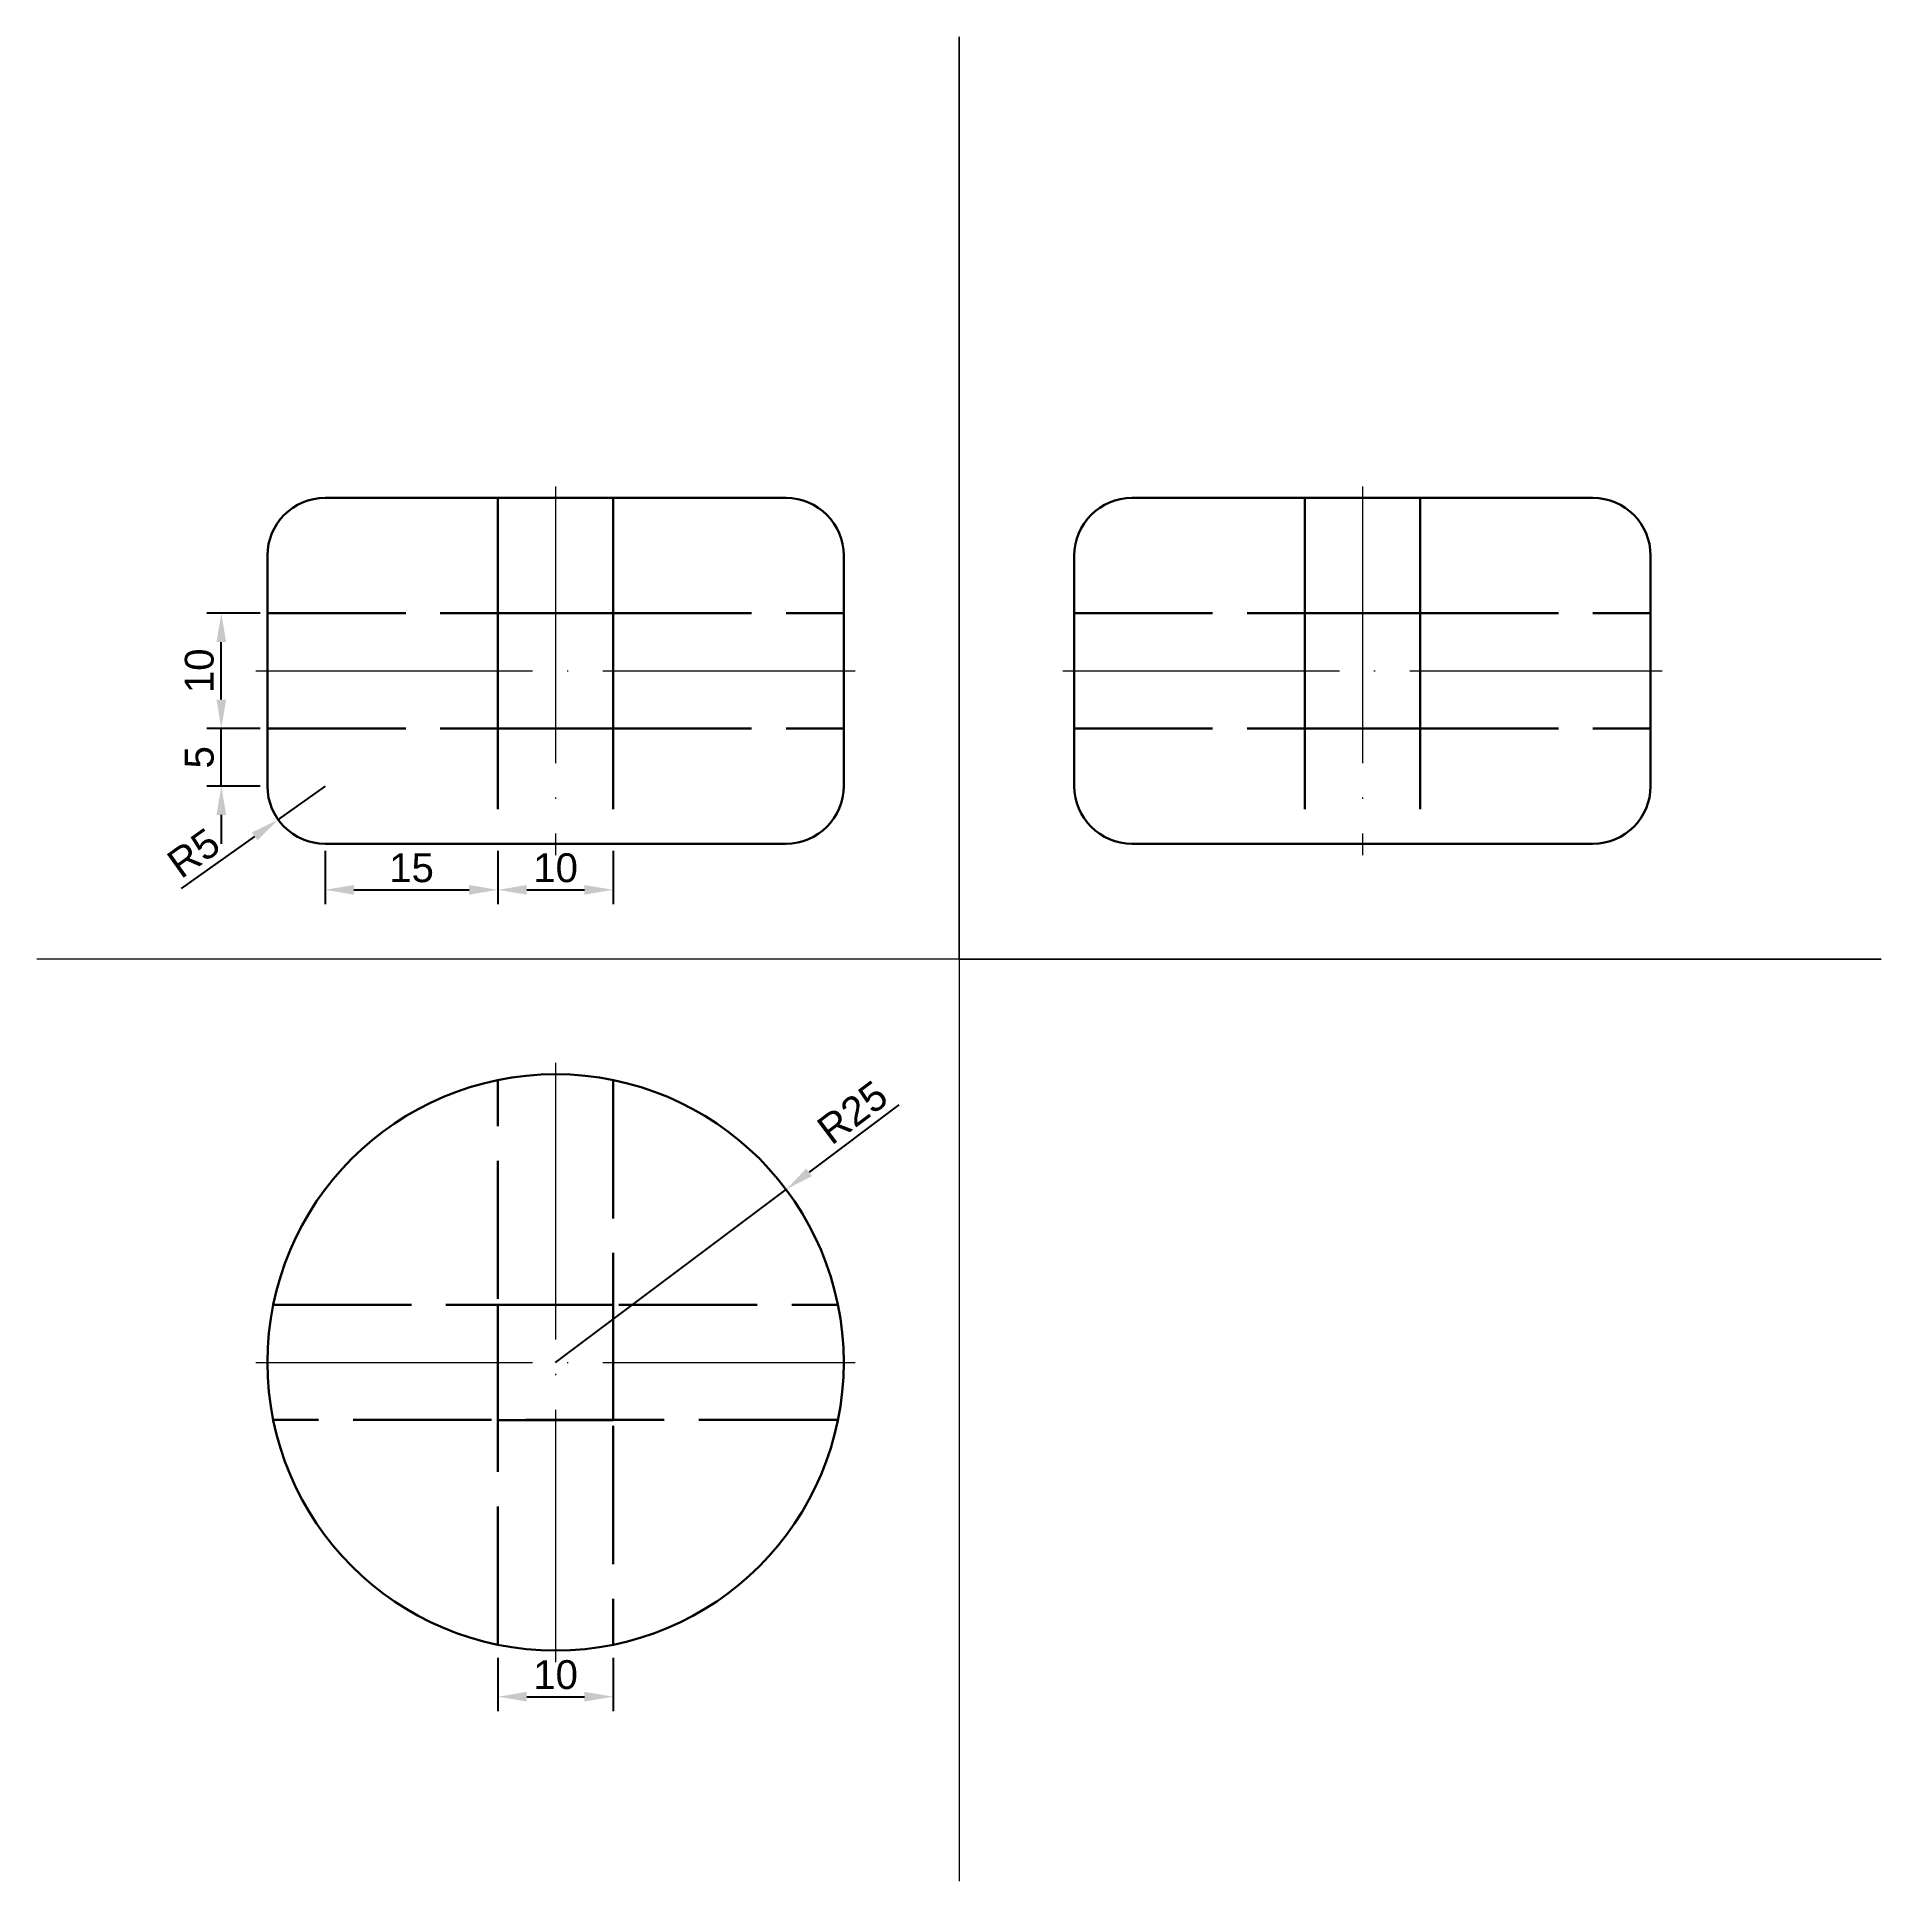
# Model space of a CAD drawing. Header units: millimetres. Extents: x 2150 to 2310, y 1170 to 1330.
import ezdxf

# ---------------------------------------------------------------- set-up
doc = ezdxf.new("R2010")
doc.units = ezdxf.units.MM
doc.linetypes.add('ACAD_ISO02W100', pattern=[15, 12, -3])
doc.linetypes.add('ACAD_ISO04W100', pattern=[30, 24, -3, 0, -3])
doc.layers.get('Defpoints').update_dxf_attribs({"lineweight": 0})
for name, color, linetype, lineweight in [('kote', 250, 'Continuous', 15), ('nevidljive', 250, 'ACAD_ISO02W100', 30), ('pomocne', 3, 'Continuous', 15), ('simetrale', 1, 'ACAD_ISO04W100', 15), ('vidljive', 250, 'Continuous', 30)]:
    doc.layers.add(name, color=color, linetype=linetype, lineweight=lineweight)
doc.styles.get("Standard").update_dxf_attribs({"font": 'arial.ttf'})
doc.dimstyles.new('ISO-25', dxfattribs={"dimtxt": 2.5, "dimasz": 2.5, "dimexe": 1.25, "dimexo": 0.625, "dimtad": 1, "dimtxsty": 'Standard', "dimcen": 2.5, "dimadec": 0, "dimazin": 0, "dimtfac": 1, "dimtmove": 0, "dimatfit": 3, "dimfxl": 1, "dimarcsym": 0})

# ---------------------------------------------------------------- blocks, each defined once
blk = doc.blocks.new('*D7')
at = {"layer": 'Defpoints', "color": 0, "transparency": 16777216}
for p in [(2175, 1265), (2170.93, 1262.09)]:
    blk.add_point(p, dxfattribs=at)
at = {"layer": 'kote', "color": 0, "lineweight": -2, "transparency": 16777216}
for p, q in [((2175, 1265), (2170.93, 1262.09)), ((2162.55, 1256.11), (2168.9, 1260.64))]:
    blk.add_line(p, q, dxfattribs=at)
at = {"layer": 'kote', "color": 0, "transparency": 16777216}
blk.add_solid([(2168.65, 1260.98), (2169.14, 1260.3), (2170.93, 1262.09)], dxfattribs=at)
at = {"layer": 'kote', "color": 0, "transparency": 16777216, "insert": (2163.6, 1259.19), "char_height": 2.5, "attachment_point": 5, "rotation": 35.5377}
blk.add_mtext('R5', dxfattribs=at)
blk = doc.blocks.new('*D10')
at = {"layer": 'Defpoints', "color": 0, "transparency": 16777216}
for p in [(2215, 1230), (2195, 1215)]:
    blk.add_point(p, dxfattribs=at)
at = {"layer": 'kote', "color": 0, "lineweight": -2, "transparency": 16777216}
for p, q in [((2224.79, 1237.35), (2217, 1231.5)), ((2195, 1215), (2215, 1230))]:
    blk.add_line(p, q, dxfattribs=at)
at = {"layer": 'kote', "color": 0, "transparency": 16777216}
blk.add_solid([(2216.75, 1231.83), (2217.25, 1231.17), (2215, 1230)], dxfattribs=at)
at = {"layer": 'kote', "color": 0, "transparency": 16777216, "insert": (2220.76, 1236.69), "char_height": 2.5, "attachment_point": 5, "rotation": 36.8699}
blk.add_mtext('R25', dxfattribs=at)
blk = doc.blocks.new('*D12')
at = {"layer": 'Defpoints', "color": 0, "transparency": 16777216}
for p in [(2175, 1260), (2190, 1260), (2190, 1256)]:
    blk.add_point(p, dxfattribs=at)
at = {"layer": 'kote', "color": 0, "lineweight": -2, "transparency": 16777216}
for p, q in [((2175, 1259.38), (2175, 1254.75)), ((2190, 1259.38), (2190, 1254.75)), ((2177.5, 1256), (2187.5, 1256))]:
    blk.add_line(p, q, dxfattribs=at)
at = {"layer": 'kote', "color": 0, "transparency": 16777216}
for points in [[(2177.5, 1256.42), (2177.5, 1255.58), (2175, 1256)], [(2187.5, 1256.42), (2187.5, 1255.58), (2190, 1256)]]:
    blk.add_solid(points, dxfattribs=at)
at = {"layer": 'kote', "color": 0, "transparency": 16777216, "insert": (2182.5, 1257.9), "char_height": 2.5, "attachment_point": 5}
blk.add_mtext('15', dxfattribs=at)
blk = doc.blocks.new('*D13')
at = {"layer": 'Defpoints', "color": 0, "transparency": 16777216}
for p in [(2190, 1260), (2200, 1260), (2200, 1256)]:
    blk.add_point(p, dxfattribs=at)
at = {"layer": 'kote', "color": 0, "lineweight": -2, "transparency": 16777216}
for p, q in [((2190, 1259.38), (2190, 1254.75)), ((2200, 1259.38), (2200, 1254.75)), ((2192.5, 1256), (2197.5, 1256))]:
    blk.add_line(p, q, dxfattribs=at)
at = {"layer": 'kote', "color": 0, "transparency": 16777216}
for points in [[(2192.5, 1256.42), (2192.5, 1255.58), (2190, 1256)], [(2197.5, 1256.42), (2197.5, 1255.58), (2200, 1256)]]:
    blk.add_solid(points, dxfattribs=at)
at = {"layer": 'kote', "color": 0, "transparency": 16777216, "insert": (2195, 1257.9), "char_height": 2.5, "attachment_point": 5}
blk.add_mtext('10', dxfattribs=at)
blk = doc.blocks.new('*D15')
at = {"layer": 'Defpoints', "color": 0, "transparency": 16777216}
for p in [(2166, 1270), (2170, 1270), (2170, 1265)]:
    blk.add_point(p, dxfattribs=at)
at = {"layer": 'kote', "color": 0, "lineweight": -2, "transparency": 16777216}
for p, q in [((2166, 1272.5), (2166, 1275)), ((2169.38, 1270), (2164.75, 1270)), ((2166, 1265), (2166, 1270)), ((2169.38, 1265), (2164.75, 1265)), ((2166, 1262.5), (2166, 1260))]:
    blk.add_line(p, q, dxfattribs=at)
at = {"layer": 'kote', "color": 0, "transparency": 16777216}
for points in [[(2165.58, 1272.5), (2166.42, 1272.5), (2166, 1270)], [(2165.58, 1262.5), (2166.42, 1262.5), (2166, 1265)]]:
    blk.add_solid(points, dxfattribs=at)
at = {"layer": 'kote', "color": 0, "transparency": 16777216, "insert": (2164.1, 1267.5), "char_height": 2.5, "attachment_point": 5, "rotation": 90}
blk.add_mtext('5', dxfattribs=at)
blk = doc.blocks.new('*D16')
at = {"layer": 'Defpoints', "color": 0, "transparency": 16777216}
for p in [(2166, 1280), (2170, 1280), (2170, 1270)]:
    blk.add_point(p, dxfattribs=at)
at = {"layer": 'kote', "color": 0, "lineweight": -2, "transparency": 16777216}
for p, q in [((2169.38, 1280), (2164.75, 1280)), ((2166, 1272.5), (2166, 1277.5)), ((2169.38, 1270), (2164.75, 1270))]:
    blk.add_line(p, q, dxfattribs=at)
at = {"layer": 'kote', "color": 0, "transparency": 16777216}
for points in [[(2165.58, 1277.5), (2166.42, 1277.5), (2166, 1280)], [(2165.58, 1272.5), (2166.42, 1272.5), (2166, 1270)]]:
    blk.add_solid(points, dxfattribs=at)
at = {"layer": 'kote', "color": 0, "transparency": 16777216, "insert": (2164.1, 1275), "char_height": 2.5, "attachment_point": 5, "rotation": 90}
blk.add_mtext('10', dxfattribs=at)
blk = doc.blocks.new('*D27')
at = {"layer": 'Defpoints', "color": 0, "transparency": 16777216}
for p in [(2190, 1190), (2200, 1190), (2200, 1186)]:
    blk.add_point(p, dxfattribs=at)
at = {"layer": 'nevidljive', "color": 0, "lineweight": -2, "transparency": 16777216}
for p, q in [((2190, 1189.38), (2190, 1184.75)), ((2200, 1189.38), (2200, 1184.75)), ((2192.5, 1186), (2197.5, 1186))]:
    blk.add_line(p, q, dxfattribs=at)
at = {"layer": 'nevidljive', "color": 0, "transparency": 16777216}
for points in [[(2192.5, 1186.42), (2192.5, 1185.58), (2190, 1186)], [(2197.5, 1186.42), (2197.5, 1185.58), (2200, 1186)]]:
    blk.add_solid(points, dxfattribs=at)
at = {"layer": 'nevidljive', "color": 0, "transparency": 16777216, "insert": (2195, 1187.9), "char_height": 2.5, "attachment_point": 5}
blk.add_mtext('10', dxfattribs=at)

msp = doc.modelspace()

# ---------------------------------------------------------------- linework, layer by layer
at = {"layer": 'nevidljive'}
for p, q in [((2190, 1290), (2190, 1260)), ((2200, 1290), (2200, 1260)), ((2260, 1290), (2260, 1260)), ((2270, 1290), (2270, 1260)), ((2170, 1280), (2220, 1280)), ((2240, 1280), (2290, 1280)), ((2170, 1270), (2220, 1270)), ((2240, 1270), (2290, 1270)), ((2189.981, 1190.503), (2189.981, 1239.517)), ((2199.997, 1239.495), (2199.997, 1190.475)), ((2170.49, 1219.994), (2219.483, 1219.994)), ((2219.432, 1210.028), (2170.51, 1210.028))]:
    msp.add_line(p, q, dxfattribs=at)
at = {"layer": 'pomocne'}
for p, q in [((2230, 1250), (2230, 1330)), ((2230, 1330), (2230, 1170)), ((2310, 1250), (2150, 1250)), ((2230, 1250), (2310, 1250))]:
    msp.add_line(p, q, dxfattribs=at)
at = {"layer": 'simetrale'}
for p, q in [((2195, 1291), (2195, 1259)), ((2265, 1291), (2265, 1259)), ((2169, 1275), (2221, 1275)), ((2239, 1275), (2291, 1275)), ((2195, 1241), (2195, 1189)), ((2169, 1215), (2221, 1215))]:
    msp.add_line(p, q, dxfattribs=at)
at = {"layer": 'vidljive'}
for p, q in [((2175, 1290), (2215, 1290)), ((2245, 1290), (2285, 1290)), ((2170, 1265), (2170, 1285)), ((2220, 1285), (2220, 1265)), ((2240, 1265), (2240, 1285)), ((2290, 1285), (2290, 1265)), ((2215, 1260), (2175, 1260)), ((2285, 1260), (2245, 1260)), ((2190, 1220), (2190, 1210)), ((2200, 1220), (2190, 1220)), ((2200, 1210), (2200, 1220)), ((2190, 1210), (2200, 1210))]:
    msp.add_line(p, q, dxfattribs=at)
for points in [[(2190, 1280), (2200, 1280), (2200, 1270), (2190, 1270)], [(2260, 1280), (2270, 1280), (2270, 1270), (2260, 1270)]]:
    msp.add_lwpolyline(points, close=True, dxfattribs=at)
msp.add_circle((2195, 1215), 25, dxfattribs=at)
for centre, start, end in [((2175, 1285), 90, 180), ((2215, 1285), 0, 90), ((2245, 1285), 90, 180), ((2285, 1285), 0, 90), ((2175, 1265), 180, 270), ((2215, 1265), 270, 0), ((2245, 1265), 180, 270), ((2285, 1265), 270, 0)]:
    msp.add_arc(centre, 5, start, end, dxfattribs=at)

# ---------------------------------------------------------------- dimensions: what is measured, and where the dimension line sits
at = {"layer": 'kote'}
for base, p1, p2, picture, middle in [((2166, 1280), (2170, 1270), (2170, 1280), '*D16', (2164.099, 1275)), ((2166, 1270), (2170, 1265), (2170, 1270), '*D15', (2164.104, 1267.5))]:
    dim = msp.add_linear_dim(base=base, p1=p1, p2=p2, angle=90, dimstyle='ISO-25', dxfattribs=at)
    dim.commit()
    dim.dimension.update_dxf_attribs({"geometry": picture, "text_midpoint": middle})
for center, mpoint, picture, middle in [((2175, 1265), (2170.931, 1262.094), '*D7', (2163.604, 1259.19)), ((2195, 1215), (2215, 1230), '*D10', (2220.756, 1236.694))]:
    dim = msp.add_radius_dim(center=center, mpoint=mpoint, dimstyle='ISO-25', dxfattribs=at)
    dim.commit()
    dim.dimension.update_dxf_attribs({"geometry": picture, "text_midpoint": middle})
for base, p1, p2, picture, middle in [((2190, 1256), (2175, 1260), (2190, 1260), '*D12', (2182.5, 1257.901)), ((2200, 1256), (2190, 1260), (2200, 1260), '*D13', (2195, 1257.901))]:
    dim = msp.add_linear_dim(base=base, p1=p1, p2=p2, dimstyle='ISO-25', dxfattribs=at)
    dim.commit()
    dim.dimension.update_dxf_attribs({"geometry": picture, "text_midpoint": middle})
at = {"layer": 'nevidljive'}
dim = msp.add_linear_dim(base=(2200, 1186), p1=(2190, 1190), p2=(2200, 1190), dimstyle='ISO-25', dxfattribs=at)
dim.commit()
dim.dimension.update_dxf_attribs({"geometry": '*D27', "text_midpoint": (2195, 1187.901)})

doc.saveas('drawing.dxf')
